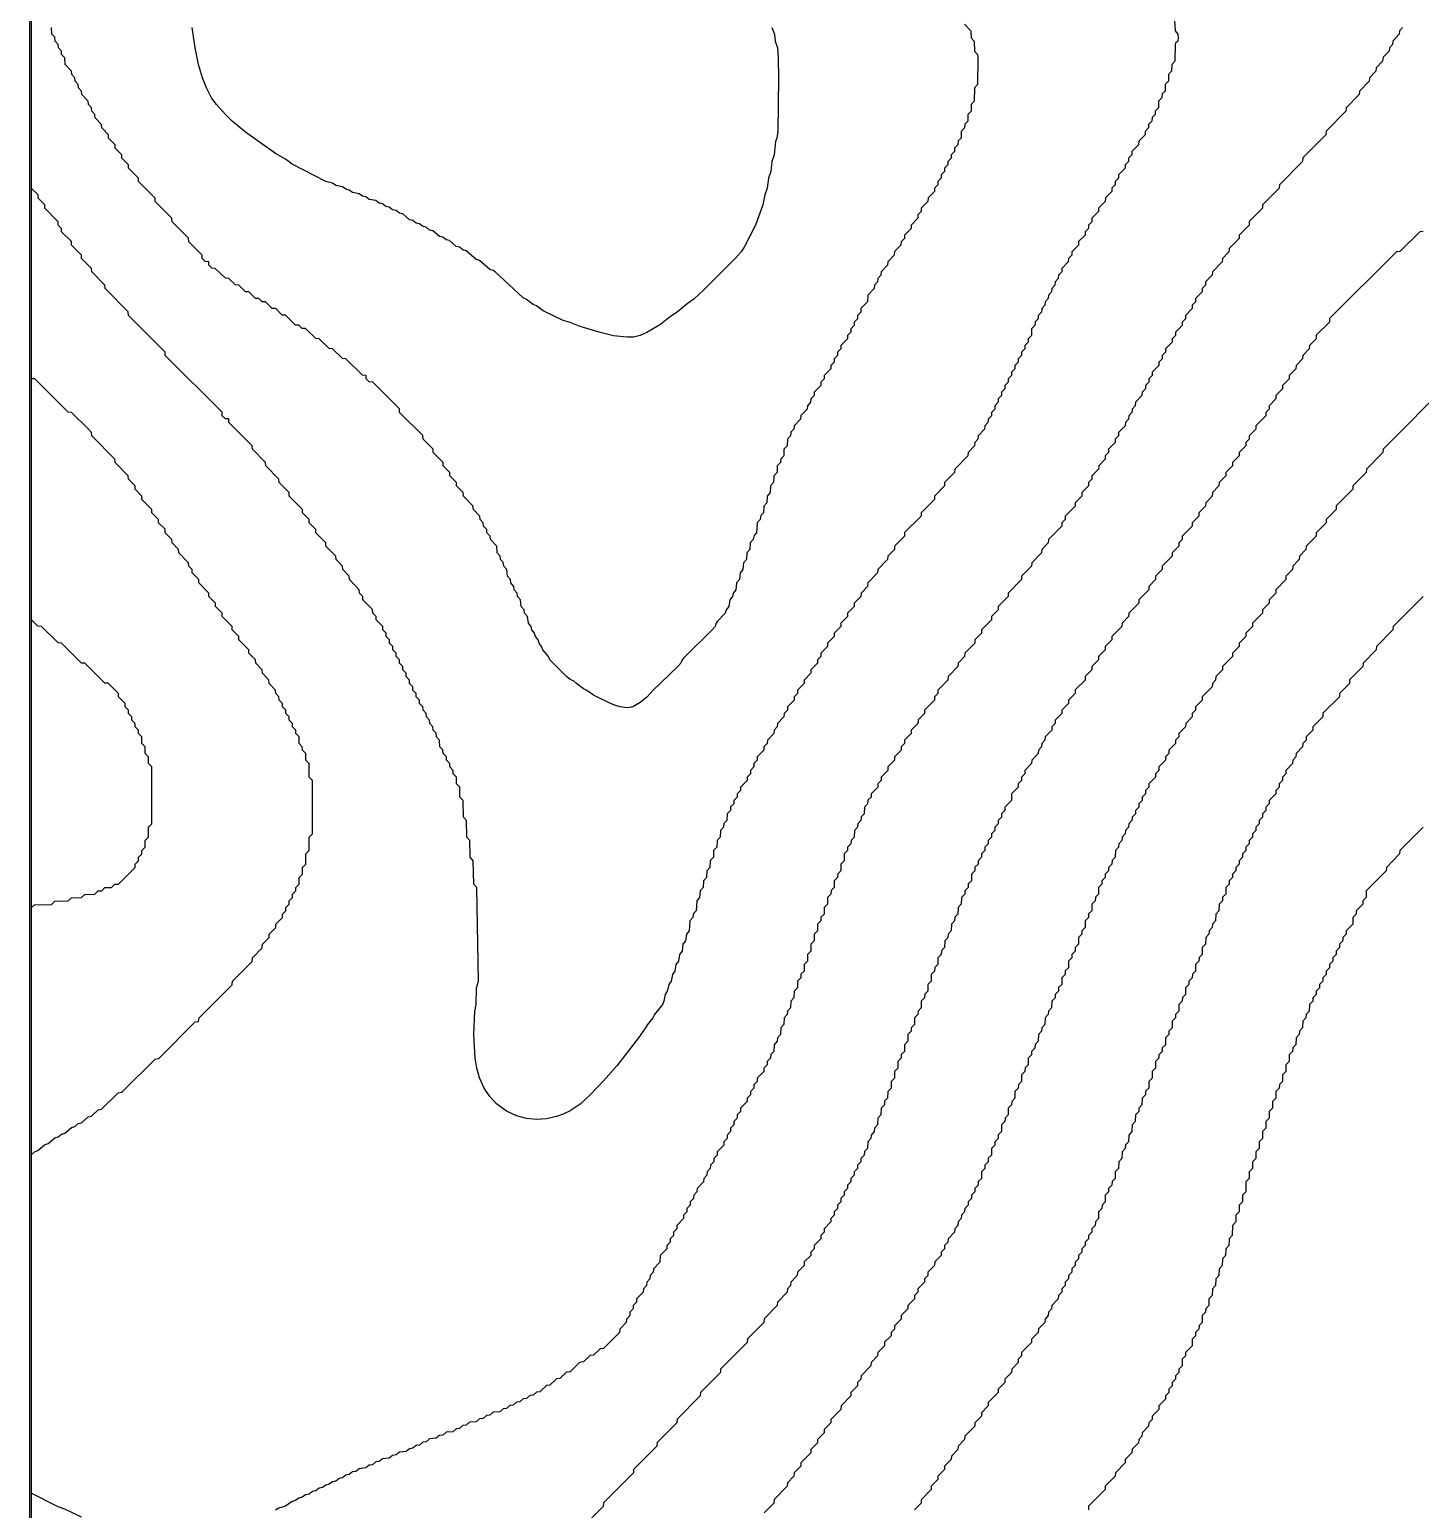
# Model space of a CAD drawing. Header units: millimetres. Extents: x 0 to 600000, y 0 to 540000.
# Drawn here: x 0 to 103910, y 359148 to 469728 of the extents above; entities that cross this region are included whole.
import ezdxf

# ---------------------------------------------------------------- set-up
doc = ezdxf.new("R2010")
doc.units = ezdxf.units.MM
for name, color, linetype in [('CONTOUR_44', 5, 'Continuous'), ('CONTOUR_45', 5, 'Continuous'), ('CONTOUR_46', 150, 'Continuous'), ('CONTOUR_47', 150, 'Continuous'), ('CONTOUR_48', 130, 'Continuous'), ('CONTOUR_49', 90, 'Continuous'), ('CONTOUR_50', 90, 'Continuous'), ('CONTOUR_51', 3, 'Continuous'), ('MODEL_BOUNDARY', 7, 'Continuous')]:
    doc.layers.add(name, color=color, linetype=linetype)

msp = doc.modelspace()

# ---------------------------------------------------------------- linework, layer by layer
at = {"layer": 'CONTOUR_44'}
msp.add_polyline3d([(125, 123, 44000), (599875, 124, 44000), (599876, 539875, 44000), (125, 539876, 44000), (125, 123, 44000)], close=True, dxfattribs=at)
msp.add_polyline3d([(55458, 469875, 44000), (55651, 469375, 44000), (55715, 468875, 44000), (55887, 468375, 44000), (55938, 467625, 44000), (55956, 466125, 44000), (55912, 462125, 44000), (55823, 461625, 44000), (55719, 461375, 44000), (55633, 460375, 44000), (55462, 459875, 44000), (55378, 459125, 44000), (55203, 458625, 44000), (55108, 457875, 44000), (54932, 457375, 44000), (54769, 456625, 44000), (54233, 455125, 44000), (53375, 453480, 44000), (53153, 453125, 44000), (52719, 452625, 44000), (50375, 450271, 44000), (49625, 449589, 44000), (49125, 449244, 44000), (48375, 448617, 44000), (47875, 448283, 44000), (47125, 447699, 44000), (46125, 447084, 44000), (45625, 446862, 44000), (45125, 446748, 44000), (44625, 446747, 44000), (43625, 446845, 44000), (43625, 446845, 44000), (42625, 447084, 44000), (41125, 447535, 44000), (40375, 447851, 44000), (39875, 448001, 44000), (38375, 448724, 44000), (37875, 449075, 44000), (37625, 449192, 44000), (37125, 449561, 44000), (36875, 449680, 44000), (34772, 451625, 44000), (34625, 451734, 44000), (34375, 451813, 44000), (33625, 452473, 44000), (33375, 452543, 44000), (32625, 453208, 44000), (32375, 453264, 44000), (32125, 453465, 44000), (31875, 453526, 44000), (31375, 453956, 44000), (31125, 454009, 44000), (30875, 454211, 44000), (30625, 454270, 44000), (30125, 454702, 44000), (29875, 454752, 44000), (29625, 454956, 44000), (29375, 455007, 44000), (29125, 455208, 44000), (28875, 455261, 44000), (28625, 455462, 44000), (28375, 455522, 44000), (27875, 455953, 44000), (27625, 456004, 44000), (27375, 456207, 44000), (27125, 456259, 44000), (26875, 456459, 44000), (26625, 456512, 44000), (26375, 456710, 44000), (26125, 456762, 44000), (25875, 456955, 44000), (25375, 457041, 44000), (25125, 457224, 44000), (24875, 457282, 44000), (24625, 457467, 44000), (24125, 457564, 44000), (23875, 457737, 44000), (23625, 457804, 44000), (23375, 457979, 44000), (22875, 458086, 44000), (22625, 458244, 44000), (22125, 458372, 44000), (19625, 459675, 44000), (19125, 460056, 44000), (18375, 460460, 44000), (16125, 462062, 44000), (15139, 462875, 44000), (14631, 463375, 44000), (13959, 464125, 44000), (13625, 464587, 44000), (13209, 465375, 44000), (12926, 466125, 44000), (12615, 467125, 44000), (12360, 468375, 44000), (12144, 469875, 44000)], dxfattribs=at)
at = {"layer": 'CONTOUR_45'}
msp.add_polyline3d([(125, 123, 45000), (599875, 124, 45000), (599876, 539875, 45000), (125, 539876, 45000), (125, 123, 45000)], close=True, dxfattribs=at)
msp.add_polyline3d([(69848, 470125, 45000), (70319, 469625, 45000), (70348, 469125, 45000), (70573, 468875, 45000), (70600, 468125, 45000), (70822, 467875, 45000), (70837, 467625, 45000), (70827, 465625, 45000), (70603, 465375, 45000), (70581, 464375, 45000), (70353, 464125, 45000), (70336, 463625, 45000), (70105, 463375, 45000), (70087, 462875, 45000), (69875, 462663, 45000), (69843, 462375, 45000), (69607, 462125, 45000), (69591, 461625, 45000), (69375, 461409, 45000), (69344, 461125, 45000), (69107, 460875, 45000), (69096, 460625, 45000), (68858, 460375, 45000), (68847, 460125, 45000), (68608, 459875, 45000), (68598, 459625, 45000), (68359, 459375, 45000), (68349, 459125, 45000), (68109, 458875, 45000), (68099, 458625, 45000), (67859, 458375, 45000), (67850, 458125, 45000), (67609, 457875, 45000), (67598, 457625, 45000), (67125, 457145, 45000), (67101, 456875, 45000), (66612, 456375, 45000), (66604, 456125, 45000), (66361, 455875, 45000), (66352, 455625, 45000), (65863, 455125, 45000), (65854, 454875, 45000), (65364, 454375, 45000), (65356, 454125, 45000), (65113, 453875, 45000), (65104, 453625, 45000), (64625, 453141, 45000), (64606, 452875, 45000), (64114, 452375, 45000), (64107, 452125, 45000), (63615, 451625, 45000), (63609, 451375, 45000), (63365, 451125, 45000), (63358, 450875, 45000), (63114, 450625, 45000), (63107, 450375, 45000), (62616, 449875, 45000), (62605, 449375, 45000), (62115, 448875, 45000), (62108, 448625, 45000), (61865, 448375, 45000), (61858, 448125, 45000), (61614, 447875, 45000), (61608, 447625, 45000), (61364, 447375, 45000), (61357, 447125, 45000), (61113, 446875, 45000), (61106, 446625, 45000), (60615, 446125, 45000), (60608, 445875, 45000), (60364, 445625, 45000), (60357, 445375, 45000), (60113, 445125, 45000), (60106, 444875, 45000), (59863, 444625, 45000), (59854, 444375, 45000), (59364, 443875, 45000), (59356, 443625, 45000), (59113, 443375, 45000), (59104, 443125, 45000), (58613, 442625, 45000), (58606, 442375, 45000), (58362, 442125, 45000), (58354, 441875, 45000), (58111, 441625, 45000), (58102, 441375, 45000), (57625, 440893, 45000), (57603, 440625, 45000), (57113, 440125, 45000), (57104, 439875, 45000), (56875, 439646, 45000), (56854, 439375, 45000), (56612, 439125, 45000), (56599, 438625, 45000), (56361, 438375, 45000), (56346, 437875, 45000), (56125, 437654, 45000), (56098, 437375, 45000), (55859, 437125, 45000), (55843, 436625, 45000), (55607, 436375, 45000), (55590, 435875, 45000), (55356, 435625, 45000), (55336, 435125, 45000), (55104, 434875, 45000), (55082, 434375, 45000), (54851, 434125, 45000), (54827, 433625, 45000), (54625, 433423, 45000), (54581, 433125, 45000), (54350, 432875, 45000), (54314, 432125, 45000), (54125, 431936, 45000), (54069, 431625, 45000), (53843, 431375, 45000), (53810, 430875, 45000), (53589, 430625, 45000), (53552, 430125, 45000), (53334, 429875, 45000), (53293, 429375, 45000), (53079, 429125, 45000), (53032, 428625, 45000), (52822, 428375, 45000), (52765, 427875, 45000), (52559, 427625, 45000), (52518, 427375, 45000), (52311, 427125, 45000), (52236, 426625, 45000), (52036, 426375, 45000), (51972, 426125, 45000), (51375, 425489, 45000), (51287, 425375, 45000), (51217, 425125, 45000), (50986, 424875, 45000), (48875, 422771, 45000), (48753, 422625, 45000), (48651, 422375, 45000), (48419, 422125, 45000), (46582, 420375, 45000), (46125, 419847, 45000), (45625, 419443, 45000), (45125, 419158, 45000), (44875, 419075, 45000), (44625, 419044, 45000), (44125, 419112, 45000), (44125, 419112, 45000), (43625, 419272, 45000), (42625, 419748, 45000), (42125, 420001, 45000), (41625, 420340, 45000), (41375, 420462, 45000), (40872, 420875, 45000), (40625, 421055, 45000), (40375, 421175, 45000), (40125, 421386, 45000), (38878, 422625, 45000), (38766, 422875, 45000), (38345, 423375, 45000), (38251, 423625, 45000), (38060, 423875, 45000), (37984, 424125, 45000), (37790, 424375, 45000), (37724, 424625, 45000), (37527, 424875, 45000), (37467, 425125, 45000), (37273, 425375, 45000), (37193, 425875, 45000), (36987, 426125, 45000), (36944, 426375, 45000), (36738, 426625, 45000), (36677, 427125, 45000), (36461, 427375, 45000), (36428, 427625, 45000), (36208, 427875, 45000), (36175, 428125, 45000), (35954, 428375, 45000), (35923, 428625, 45000), (35703, 428875, 45000), (35661, 429375, 45000), (35435, 429625, 45000), (35375, 429933, 45000), (35183, 430125, 45000), (35160, 430375, 45000), (34932, 430625, 45000), (34901, 431125, 45000), (34424, 431625, 45000), (34404, 431875, 45000), (34169, 432125, 45000), (34151, 432375, 45000), (33915, 432625, 45000), (33899, 432875, 45000), (33661, 433125, 45000), (33646, 433375, 45000), (33160, 433875, 45000), (33125, 434152, 45000), (32410, 434875, 45000), (32395, 435125, 45000), (31907, 435625, 45000), (31893, 435875, 45000), (31404, 436375, 45000), (31392, 436625, 45000), (30902, 437125, 45000), (30890, 437375, 45000), (30151, 438125, 45000), (30139, 438375, 45000), (29399, 439125, 45000), (29375, 439392, 45000), (27647, 441125, 45000), (27625, 441390, 45000), (25640, 443375, 45000), (25375, 443398, 45000), (25148, 443625, 45000), (25136, 443875, 45000), (24875, 443894, 45000), (23625, 445135, 45000), (23375, 445143, 45000), (22639, 445875, 45000), (22375, 445893, 45000), (21639, 446625, 45000), (21375, 446643, 45000), (20625, 447385, 45000), (20375, 447391, 45000), (20125, 447636, 45000), (19875, 447644, 45000), (19125, 448385, 45000), (18875, 448392, 45000), (18389, 448875, 45000), (18125, 448892, 45000), (17625, 449385, 45000), (17375, 449391, 45000), (17125, 449636, 45000), (16875, 449644, 45000), (16375, 450136, 45000), (16125, 450143, 45000), (15625, 450636, 45000), (15375, 450644, 45000), (14875, 451136, 45000), (14625, 451145, 45000), (13875, 451888, 45000), (13625, 451900, 45000), (13400, 452125, 45000), (13387, 452375, 45000), (13125, 452399, 45000), (12899, 452625, 45000), (12887, 452875, 45000), (11892, 453875, 45000), (11875, 454137, 45000), (10641, 455375, 45000), (10625, 455636, 45000), (9390, 456875, 45000), (9375, 457136, 45000), (8141, 458375, 45000), (8134, 458625, 45000), (7391, 459375, 45000), (7384, 459625, 45000), (6890, 460125, 45000), (6884, 460375, 45000), (6390, 460875, 45000), (6384, 461125, 45000), (5890, 461625, 45000), (5884, 461875, 45000), (5391, 462375, 45000), (5375, 462638, 45000), (4892, 463125, 45000), (4885, 463375, 45000), (4641, 463625, 45000), (4635, 463875, 45000), (4390, 464125, 45000), (4384, 464375, 45000), (3893, 464875, 45000), (3886, 465125, 45000), (3642, 465375, 45000), (3636, 465625, 45000), (3393, 465875, 45000), (3386, 466125, 45000), (3143, 466375, 45000), (3136, 466625, 45000), (2649, 467125, 45000), (2636, 467625, 45000), (2395, 467875, 45000), (2388, 468125, 45000), (2147, 468375, 45000), (2139, 468625, 45000), (1899, 468875, 45000), (1875, 469153, 45000), (1653, 469375, 45000), (1640, 469875, 45000)], dxfattribs=at)
at = {"layer": 'CONTOUR_46'}
msp.add_polyline3d([(85550, 470375, 46000), (85588, 469625, 46000), (85791, 469375, 46000), (85808, 469125, 46000), (85794, 468875, 46000), (85625, 468706, 46000), (85592, 468625, 46000), (85566, 467375, 46000), (85346, 467125, 46000), (85325, 466625, 46000), (85100, 466375, 46000), (85080, 465875, 46000), (84852, 465625, 46000), (84831, 465125, 46000), (84625, 464919, 46000), (84588, 464625, 46000), (84355, 464375, 46000), (84336, 463875, 46000), (84103, 463625, 46000), (84090, 463375, 46000), (83875, 463160, 46000), (83841, 462875, 46000), (83605, 462625, 46000), (83592, 462375, 46000), (83355, 462125, 46000), (83341, 461875, 46000), (82875, 461401, 46000), (82846, 461125, 46000), (82360, 460625, 46000), (82350, 460375, 46000), (82109, 460125, 46000), (82100, 459875, 46000), (81859, 459625, 46000), (81848, 459375, 46000), (81361, 458875, 46000), (81352, 458625, 46000), (81111, 458375, 46000), (81102, 458125, 46000), (80860, 457875, 46000), (80850, 457625, 46000), (80375, 457144, 46000), (80352, 456875, 46000), (79862, 456375, 46000), (79853, 456125, 46000), (79363, 455625, 46000), (79356, 455375, 46000), (79113, 455125, 46000), (79105, 454875, 46000), (78862, 454625, 46000), (78853, 454375, 46000), (78375, 453892, 46000), (78355, 453625, 46000), (77864, 453125, 46000), (77857, 452875, 46000), (77613, 452625, 46000), (77605, 452375, 46000), (77114, 451875, 46000), (77108, 451625, 46000), (76864, 451375, 46000), (76857, 451125, 46000), (76614, 450875, 46000), (76607, 450625, 46000), (76364, 450375, 46000), (76357, 450125, 46000), (76114, 449875, 46000), (76107, 449625, 46000), (75864, 449375, 46000), (75857, 449125, 46000), (75614, 448875, 46000), (75607, 448625, 46000), (75364, 448375, 46000), (75357, 448125, 46000), (75125, 447893, 46000), (75107, 447625, 46000), (74865, 447375, 46000), (74854, 446875, 46000), (74613, 446625, 46000), (74605, 446375, 46000), (74363, 446125, 46000), (74355, 445875, 46000), (74113, 445625, 46000), (74105, 445375, 46000), (73863, 445125, 46000), (73855, 444875, 46000), (73613, 444625, 46000), (73605, 444375, 46000), (73363, 444125, 46000), (73355, 443875, 46000), (73113, 443625, 46000), (73105, 443375, 46000), (72863, 443125, 46000), (72855, 442875, 46000), (72613, 442625, 46000), (72605, 442375, 46000), (72362, 442125, 46000), (72355, 441875, 46000), (72112, 441625, 46000), (72104, 441375, 46000), (71862, 441125, 46000), (71854, 440875, 46000), (71612, 440625, 46000), (71603, 440375, 46000), (71361, 440125, 46000), (71352, 439875, 46000), (70862, 439375, 46000), (70854, 439125, 46000), (70611, 438875, 46000), (70602, 438625, 46000), (70112, 438125, 46000), (70102, 437875, 46000), (69125, 436891, 46000), (69104, 436625, 46000), (68363, 435875, 46000), (68354, 435625, 46000), (67613, 434875, 46000), (67605, 434625, 46000), (66614, 433625, 46000), (66606, 433375, 46000), (65375, 432138, 46000), (65357, 431875, 46000), (64625, 431138, 46000), (64608, 430875, 46000), (64115, 430375, 46000), (64108, 430125, 46000), (63375, 429388, 46000), (63359, 429125, 46000), (62616, 428375, 46000), (62610, 428125, 46000), (62116, 427625, 46000), (62110, 427375, 46000), (61616, 426875, 46000), (61610, 426625, 46000), (61116, 426125, 46000), (61110, 425875, 46000), (60617, 425375, 46000), (60611, 425125, 46000), (60117, 424625, 46000), (60111, 424375, 46000), (59617, 423875, 46000), (59611, 423625, 46000), (59117, 423125, 46000), (59112, 422875, 46000), (58867, 422625, 46000), (58861, 422375, 46000), (58375, 421886, 46000), (58361, 421625, 46000), (57867, 421125, 46000), (57861, 420875, 46000), (57367, 420375, 46000), (57362, 420125, 46000), (57116, 419875, 46000), (57111, 419625, 46000), (56617, 419125, 46000), (56612, 418875, 46000), (56366, 418625, 46000), (56360, 418375, 46000), (55867, 417875, 46000), (55861, 417625, 46000), (55616, 417375, 46000), (55609, 417125, 46000), (55125, 416637, 46000), (55110, 416375, 46000), (54865, 416125, 46000), (54859, 415875, 46000), (54366, 415375, 46000), (54360, 415125, 46000), (54115, 414875, 46000), (54109, 414625, 46000), (53865, 414375, 46000), (53858, 414125, 46000), (53614, 413875, 46000), (53606, 413625, 46000), (53114, 413125, 46000), (53107, 412875, 46000), (52863, 412625, 46000), (52856, 412375, 46000), (52613, 412125, 46000), (52605, 411875, 46000), (52375, 411645, 46000), (52354, 411375, 46000), (52113, 411125, 46000), (52099, 410625, 46000), (51875, 410401, 46000), (51850, 410125, 46000), (51610, 409875, 46000), (51595, 409375, 46000), (51358, 409125, 46000), (51341, 408625, 46000), (51106, 408375, 46000), (51086, 407875, 46000), (50853, 407625, 46000), (50831, 407125, 46000), (50600, 406875, 46000), (50575, 406375, 46000), (50347, 406125, 46000), (50319, 405625, 46000), (50094, 405375, 46000), (50062, 404875, 46000), (49841, 404625, 46000), (49792, 403875, 46000), (49625, 403708, 46000), (49577, 403625, 46000), (49549, 403375, 46000), (49332, 403125, 46000), (49271, 402375, 46000), (49068, 402125, 46000), (49009, 401625, 46000), (48810, 401375, 46000), (48743, 400875, 46000), (48551, 400625, 46000), (48473, 400125, 46000), (48289, 399875, 46000), (48200, 399375, 46000), (48026, 399125, 46000), (47921, 398625, 46000), (47759, 398375, 46000), (47720, 398125, 46000), (47635, 397875, 46000), (47489, 397625, 46000), (47391, 397125, 46000), (47284, 396875, 46000), (46685, 396125, 46000), (46558, 395875, 46000), (46164, 395375, 46000), (46026, 395125, 46000), (45482, 394375, 46000), (43875, 392282, 46000), (42875, 391167, 46000), (41875, 390133, 46000), (41125, 389438, 46000), (40375, 388923, 46000), (39875, 388680, 46000), (39375, 388501, 46000), (38625, 388339, 46000), (37875, 388288, 46000), (37125, 388356, 46000), (36375, 388557, 46000), (35625, 388905, 46000), (34875, 389454, 46000), (34375, 389997, 46000), (33965, 390625, 46000), (33625, 391405, 46000), (33419, 392125, 46000), (33290, 392875, 46000), (33202, 394625, 46000), (33276, 396375, 46000), (33366, 396875, 46000), (33394, 398125, 46000), (33526, 398625, 46000), (33410, 405625, 46000), (33197, 405875, 46000), (33151, 407625, 46000), (32927, 407875, 46000), (32896, 409125, 46000), (32667, 409375, 46000), (32642, 410625, 46000), (32409, 410875, 46000), (32388, 412125, 46000), (32151, 412375, 46000), (32137, 413125, 46000), (31897, 413375, 46000), (31886, 413875, 46000), (31644, 414125, 46000), (31637, 414375, 46000), (31395, 414625, 46000), (31387, 414875, 46000), (31145, 415125, 46000), (31137, 415375, 46000), (30895, 415625, 46000), (30875, 415896, 46000), (30646, 416125, 46000), (30635, 416625, 46000), (30392, 416875, 46000), (30375, 417142, 46000), (30142, 417375, 46000), (30136, 417625, 46000), (29892, 417875, 46000), (29886, 418125, 46000), (29642, 418375, 46000), (29636, 418625, 46000), (29392, 418875, 46000), (29385, 419125, 46000), (29142, 419375, 46000), (29135, 419625, 46000), (28892, 419875, 46000), (28885, 420125, 46000), (28642, 420375, 46000), (28635, 420625, 46000), (28391, 420875, 46000), (28385, 421125, 46000), (28141, 421375, 46000), (28135, 421625, 46000), (27891, 421875, 46000), (27885, 422125, 46000), (27641, 422375, 46000), (27635, 422625, 46000), (27391, 422875, 46000), (27385, 423125, 46000), (27141, 423375, 46000), (27135, 423625, 46000), (26891, 423875, 46000), (26885, 424125, 46000), (26640, 424375, 46000), (26634, 424625, 46000), (26390, 424875, 46000), (26384, 425125, 46000), (25892, 425625, 46000), (25885, 425875, 46000), (25640, 426125, 46000), (25625, 426387, 46000), (24893, 427125, 46000), (24885, 427375, 46000), (24640, 427625, 46000), (24634, 427875, 46000), (23892, 428625, 46000), (23885, 428875, 46000), (23392, 429375, 46000), (23385, 429625, 46000), (22892, 430125, 46000), (22885, 430375, 46000), (22142, 431125, 46000), (22125, 431388, 46000), (21393, 432125, 46000), (21385, 432375, 46000), (20892, 432875, 46000), (20885, 433125, 46000), (20391, 433625, 46000), (20384, 433875, 46000), (19392, 434875, 46000), (19385, 435125, 46000), (18641, 435875, 46000), (18625, 436137, 46000), (17641, 437125, 46000), (17625, 437387, 46000), (16641, 438375, 46000), (16625, 438636, 46000), (14890, 440375, 46000), (14875, 440634, 46000), (14625, 440643, 46000), (14393, 440875, 46000), (14375, 441136, 46000), (10138, 445375, 46000), (10125, 445634, 46000), (7388, 448375, 46000), (7375, 448634, 46000), (5638, 450375, 46000), (5632, 450625, 46000), (4638, 451625, 46000), (4632, 451875, 46000), (3887, 452625, 46000), (3882, 452875, 46000), (3137, 453625, 46000), (3125, 453884, 46000), (2388, 454625, 46000), (2382, 454875, 46000), (2136, 455125, 46000), (2131, 455375, 46000), (1137, 456375, 46000), (1132, 456625, 46000), (637, 457125, 46000), (632, 457375, 46000), (125, 457886, 46000), (125, 123, 46000)], dxfattribs=at)
at = {"layer": 'CONTOUR_47'}
for points in [[(102565, 469875, 47000), (102339, 469625, 47000), (102317, 469375, 47000), (101846, 468875, 47000), (101828, 468625, 47000), (101595, 468375, 47000), (101575, 468125, 47000), (101125, 467663, 47000), (101080, 467375, 47000), (100600, 466875, 47000), (100583, 466625, 47000), (100101, 466125, 47000), (100084, 465875, 47000), (99354, 465125, 47000), (99338, 464875, 47000), (98356, 463875, 47000), (98342, 463625, 47000), (96875, 462146, 47000), (96847, 461875, 47000), (95125, 460142, 47000), (95102, 459875, 47000), (93375, 458140, 47000), (93355, 457875, 47000), (92125, 456639, 47000), (92106, 456375, 47000), (91125, 455388, 47000), (91107, 455125, 47000), (90365, 454375, 47000), (90358, 454125, 47000), (89616, 453375, 47000), (89609, 453125, 47000), (89115, 452625, 47000), (89108, 452375, 47000), (88366, 451625, 47000), (88359, 451375, 47000), (87866, 450875, 47000), (87860, 450625, 47000), (87615, 450375, 47000), (87609, 450125, 47000), (87116, 449625, 47000), (87110, 449375, 47000), (86865, 449125, 47000), (86858, 448875, 47000), (86366, 448375, 47000), (86360, 448125, 47000), (86115, 447875, 47000), (86108, 447625, 47000), (85616, 447125, 47000), (85610, 446875, 47000), (85365, 446625, 47000), (85359, 446375, 47000), (84866, 445875, 47000), (84860, 445625, 47000), (84616, 445375, 47000), (84610, 445125, 47000), (84365, 444875, 47000), (84359, 444625, 47000), (83866, 444125, 47000), (83861, 443875, 47000), (83616, 443625, 47000), (83610, 443375, 47000), (83366, 443125, 47000), (83360, 442875, 47000), (83115, 442625, 47000), (83108, 442375, 47000), (82616, 441875, 47000), (82610, 441625, 47000), (82366, 441375, 47000), (82360, 441125, 47000), (82116, 440875, 47000), (82109, 440625, 47000), (81865, 440375, 47000), (81858, 440125, 47000), (81366, 439625, 47000), (81360, 439375, 47000), (81115, 439125, 47000), (81109, 438875, 47000), (80616, 438375, 47000), (80610, 438125, 47000), (80365, 437875, 47000), (80359, 437625, 47000), (79875, 437138, 47000), (79859, 436875, 47000), (79366, 436375, 47000), (79360, 436125, 47000), (79115, 435875, 47000), (79109, 435625, 47000), (78625, 435138, 47000), (78609, 434875, 47000), (78116, 434375, 47000), (78109, 434125, 47000), (77366, 433375, 47000), (77361, 433125, 47000), (77115, 432875, 47000), (77108, 432625, 47000), (76125, 431637, 47000), (76110, 431375, 47000), (75616, 430875, 47000), (75609, 430625, 47000), (74875, 429887, 47000), (74859, 429625, 47000), (74116, 428875, 47000), (74109, 428625, 47000), (73116, 427625, 47000), (73110, 427375, 47000), (72367, 426625, 47000), (72360, 426375, 47000), (71866, 425875, 47000), (71860, 425625, 47000), (71117, 424875, 47000), (71110, 424625, 47000), (70616, 424125, 47000), (70610, 423875, 47000), (69866, 423125, 47000), (69860, 422875, 47000), (69366, 422375, 47000), (69360, 422125, 47000), (68625, 421386, 47000), (68610, 421125, 47000), (67867, 420375, 47000), (67861, 420125, 47000), (67616, 419875, 47000), (67609, 419625, 47000), (66867, 418875, 47000), (66861, 418625, 47000), (66375, 418137, 47000), (66361, 417875, 47000), (65867, 417375, 47000), (65861, 417125, 47000), (65367, 416625, 47000), (65362, 416375, 47000), (65116, 416125, 47000), (65110, 415875, 47000), (64625, 415387, 47000), (64611, 415125, 47000), (64117, 414625, 47000), (64111, 414375, 47000), (63617, 413875, 47000), (63612, 413625, 47000), (63367, 413375, 47000), (63361, 413125, 47000), (62868, 412625, 47000), (62863, 412375, 47000), (62625, 412137, 47000), (62613, 411875, 47000), (62368, 411625, 47000), (62360, 411125, 47000), (62125, 410890, 47000), (62111, 410625, 47000), (61867, 410375, 47000), (61862, 410125, 47000), (61618, 409875, 47000), (61610, 409375, 47000), (61375, 409140, 47000), (61361, 408875, 47000), (61117, 408625, 47000), (61112, 408375, 47000), (60868, 408125, 47000), (60860, 407625, 47000), (60617, 407375, 47000), (60609, 406875, 47000), (60375, 406641, 47000), (60361, 406375, 47000), (60117, 406125, 47000), (60110, 405625, 47000), (59875, 405390, 47000), (59861, 405125, 47000), (59617, 404875, 47000), (59610, 404375, 47000), (59367, 404125, 47000), (59359, 403625, 47000), (59125, 403391, 47000), (59111, 403125, 47000), (58867, 402875, 47000), (58860, 402375, 47000), (58617, 402125, 47000), (58610, 401625, 47000), (58367, 401375, 47000), (58360, 400875, 47000), (58117, 400625, 47000), (58109, 400125, 47000), (57867, 399875, 47000), (57859, 399375, 47000), (57625, 399141, 47000), (57611, 398875, 47000), (57367, 398625, 47000), (57360, 398125, 47000), (57117, 397875, 47000), (57109, 397375, 47000), (56867, 397125, 47000), (56859, 396625, 47000), (56625, 396391, 47000), (56610, 396125, 47000), (56367, 395875, 47000), (56359, 395375, 47000), (56116, 395125, 47000), (56108, 394625, 47000), (55875, 394392, 47000), (55860, 394125, 47000), (55616, 393875, 47000), (55608, 393375, 47000), (55375, 393142, 47000), (55359, 392875, 47000), (55115, 392625, 47000), (55109, 392375, 47000), (54865, 392125, 47000), (54858, 391875, 47000), (54366, 391375, 47000), (54360, 391125, 47000), (54116, 390875, 47000), (54110, 390625, 47000), (53865, 390375, 47000), (53859, 390125, 47000), (53615, 389875, 47000), (53608, 389625, 47000), (53116, 389125, 47000), (53110, 388875, 47000), (52866, 388625, 47000), (52860, 388375, 47000), (52616, 388125, 47000), (52610, 387875, 47000), (52365, 387625, 47000), (52359, 387375, 47000), (52115, 387125, 47000), (52109, 386875, 47000), (51865, 386625, 47000), (51857, 386375, 47000), (51366, 385875, 47000), (51359, 385625, 47000), (51115, 385375, 47000), (51109, 385125, 47000), (50865, 384875, 47000), (50858, 384625, 47000), (50614, 384375, 47000), (50607, 384125, 47000), (50364, 383875, 47000), (50356, 383625, 47000), (49865, 383125, 47000), (49858, 382875, 47000), (49614, 382625, 47000), (49607, 382375, 47000), (49363, 382125, 47000), (49356, 381875, 47000), (49113, 381625, 47000), (49105, 381375, 47000), (48862, 381125, 47000), (48853, 380875, 47000), (48363, 380375, 47000), (48355, 380125, 47000), (48112, 379875, 47000), (48103, 379625, 47000), (47861, 379375, 47000), (47852, 379125, 47000), (47610, 378875, 47000), (47599, 378625, 47000), (47112, 378125, 47000), (47094, 377625, 47000), (46609, 377125, 47000), (46598, 376875, 47000), (46357, 376625, 47000), (46346, 376375, 47000), (46106, 376125, 47000), (46093, 375875, 47000), (45854, 375625, 47000), (45839, 375375, 47000), (45355, 374875, 47000), (45341, 374625, 47000), (45102, 374375, 47000), (45087, 374125, 47000), (44850, 373875, 47000), (44833, 373625, 47000), (44597, 373375, 47000), (44576, 373125, 47000), (44094, 372625, 47000), (44070, 372375, 47000), (42875, 371182, 47000), (42625, 371157, 47000), (42125, 370677, 47000), (41875, 370655, 47000), (41375, 370176, 47000), (41085, 370125, 47000), (40375, 369430, 47000), (40125, 369407, 47000), (39625, 368931, 47000), (39375, 368908, 47000), (38875, 368434, 47000), (38625, 368409, 47000), (38125, 367939, 47000), (37875, 367913, 47000), (37625, 367685, 47000), (37375, 367662, 47000), (37125, 367435, 47000), (36875, 367412, 47000), (36625, 367185, 47000), (36375, 367163, 47000), (36125, 366937, 47000), (35875, 366914, 47000), (35625, 366689, 47000), (35375, 366665, 47000), (35125, 366445, 47000), (34625, 366410, 47000), (34375, 366187, 47000), (34125, 366164, 47000), (33875, 365942, 47000), (33625, 365917, 47000), (33375, 365699, 47000), (32875, 365662, 47000), (32625, 365442, 47000), (32375, 365418, 47000), (32125, 365198, 47000), (31875, 365171, 47000), (31625, 364956, 47000), (31125, 364916, 47000), (30875, 364700, 47000), (30625, 364673, 47000), (30540, 364625, 47000), (30375, 364460, 47000), (29875, 364419, 47000), (29625, 364203, 47000), (29375, 364175, 47000), (29125, 363960, 47000), (28875, 363929, 47000), (28625, 363716, 47000), (28375, 363683, 47000), (28125, 363477, 47000), (27625, 363427, 47000), (27375, 363220, 47000), (27125, 363186, 47000), (26875, 362984, 47000), (26375, 362931, 47000), (26125, 362726, 47000), (25875, 362690, 47000), (25625, 362486, 47000), (25375, 362446, 47000), (25125, 362250, 47000), (24625, 362189, 47000), (24375, 361990, 47000), (24125, 361948, 47000), (23875, 361749, 47000), (23625, 361704, 47000), (23375, 361507, 47000), (23125, 361458, 47000), (22875, 361265, 47000), (22625, 361213, 47000), (22375, 361022, 47000), (22125, 360968, 47000), (21875, 360780, 47000), (21625, 360723, 47000), (21375, 360539, 47000), (21125, 360478, 47000), (20875, 360297, 47000), (20625, 360234, 47000), (20375, 360056, 47000), (20125, 359989, 47000), (19875, 359814, 47000), (19625, 359743, 47000), (19125, 359381, 47000), (18625, 359250, 47000), (18375, 359095, 47000)], [(3875, 358567, 47000), (2625, 359156, 47000), (2125, 359344, 47000), (125, 360358, 47000), (125, 123, 47000)]]:
    msp.add_polyline3d(points, dxfattribs=at)
msp.add_polyline3d([(125, 385651, 47000), (375, 385861, 47000), (625, 385973, 47000), (1125, 386385, 47000), (1375, 386488, 47000), (1875, 386903, 47000), (2125, 386997, 47000), (2375, 387189, 47000), (2625, 387266, 47000), (3125, 387694, 47000), (3375, 387771, 47000), (3625, 387974, 47000), (3875, 388037, 47000), (4375, 388483, 47000), (4625, 388544, 47000), (4731, 388625, 47000), (5125, 389000, 47000), (5375, 389055, 47000), (6625, 390266, 47000), (6875, 390315, 47000), (6949, 390375, 47000), (9375, 392795, 47000), (9625, 392831, 47000), (9679, 392875, 47000), (12375, 395574, 47000), (12625, 395598, 47000), (12672, 395875, 47000), (15125, 398347, 47000), (15162, 398625, 47000), (16625, 400102, 47000), (16655, 400375, 47000), (17375, 401104, 47000), (17402, 401375, 47000), (17890, 401875, 47000), (17901, 402125, 47000), (18389, 402625, 47000), (18399, 402875, 47000), (18887, 403375, 47000), (18895, 403625, 47000), (19138, 403875, 47000), (19145, 404125, 47000), (19387, 404375, 47000), (19395, 404625, 47000), (19637, 404875, 47000), (19644, 405125, 47000), (19886, 405375, 47000), (19892, 405625, 47000), (20135, 405875, 47000), (20143, 406375, 47000), (20384, 406625, 47000), (20392, 407125, 47000), (20634, 407375, 47000), (20642, 408125, 47000), (20883, 408375, 47000), (20891, 409375, 47000), (21133, 409625, 47000), (21134, 411125, 47000), (21132, 413625, 47000), (20889, 413875, 47000), (20882, 414875, 47000), (20638, 415125, 47000), (20632, 415625, 47000), (20388, 415875, 47000), (20375, 416139, 47000), (20139, 416375, 47000), (20132, 416875, 47000), (19888, 417125, 47000), (19883, 417375, 47000), (19638, 417625, 47000), (19633, 417875, 47000), (19388, 418125, 47000), (19383, 418375, 47000), (19138, 418625, 47000), (19133, 418875, 47000), (18888, 419125, 47000), (18883, 419375, 47000), (18638, 419625, 47000), (18633, 419875, 47000), (18388, 420125, 47000), (18383, 420375, 47000), (17889, 420875, 47000), (17883, 421125, 47000), (17390, 421625, 47000), (17384, 421875, 47000), (16890, 422375, 47000), (16875, 422637, 47000), (16390, 423125, 47000), (16384, 423375, 47000), (15641, 424125, 47000), (15634, 424375, 47000), (15140, 424875, 47000), (15134, 425125, 47000), (14391, 425875, 47000), (14384, 426125, 47000), (13891, 426625, 47000), (13884, 426875, 47000), (13390, 427375, 47000), (13384, 427625, 47000), (12641, 428375, 47000), (12634, 428625, 47000), (12141, 429125, 47000), (12134, 429375, 47000), (11889, 429625, 47000), (11883, 429875, 47000), (11141, 430625, 47000), (11134, 430875, 47000), (10640, 431375, 47000), (10634, 431625, 47000), (10140, 432125, 47000), (10125, 432387, 47000), (9640, 432875, 47000), (9633, 433125, 47000), (9139, 433625, 47000), (9133, 433875, 47000), (8390, 434625, 47000), (8383, 434875, 47000), (7889, 435375, 47000), (7883, 435625, 47000), (7388, 436125, 47000), (7375, 436385, 47000), (6389, 437375, 47000), (6375, 437635, 47000), (4639, 439375, 47000), (4633, 439625, 47000), (4375, 439885, 47000), (3135, 441125, 47000), (2875, 441139, 47000), (386, 443625, 47000), (125, 443640, 47000), (125, 385651, 47000)], close=True, dxfattribs=at)
at = {"layer": 'CONTOUR_48'}
msp.add_polyline3d([(104125, 454642, 48000), (103863, 454625, 48000), (102375, 453142, 48000), (102113, 453125, 48000), (97125, 448136, 48000), (97110, 447875, 48000), (96125, 446886, 48000), (96111, 446625, 48000), (95617, 446125, 48000), (95611, 445875, 48000), (95117, 445375, 48000), (95110, 445125, 48000), (94616, 444625, 48000), (94610, 444375, 48000), (94116, 443875, 48000), (94110, 443625, 48000), (93616, 443125, 48000), (93610, 442875, 48000), (93116, 442375, 48000), (93110, 442125, 48000), (92617, 441625, 48000), (92611, 441375, 48000), (92366, 441125, 48000), (92359, 440875, 48000), (91617, 440125, 48000), (91611, 439875, 48000), (91117, 439375, 48000), (91112, 439125, 48000), (90866, 438875, 48000), (90860, 438625, 48000), (90375, 438137, 48000), (90360, 437875, 48000), (89867, 437375, 48000), (89860, 437125, 48000), (89367, 436625, 48000), (89361, 436375, 48000), (88867, 435875, 48000), (88861, 435625, 48000), (88367, 435125, 48000), (88361, 434875, 48000), (87867, 434375, 48000), (87861, 434125, 48000), (87367, 433625, 48000), (87361, 433375, 48000), (86867, 432875, 48000), (86861, 432625, 48000), (86117, 431875, 48000), (86112, 431625, 48000), (85866, 431375, 48000), (85860, 431125, 48000), (85367, 430625, 48000), (85360, 430375, 48000), (84617, 429625, 48000), (84611, 429375, 48000), (84117, 428875, 48000), (84111, 428625, 48000), (83617, 428125, 48000), (83611, 427875, 48000), (82867, 427125, 48000), (82861, 426875, 48000), (82117, 426125, 48000), (82111, 425875, 48000), (81617, 425375, 48000), (81611, 425125, 48000), (80867, 424375, 48000), (80862, 424125, 48000), (80367, 423625, 48000), (80361, 423375, 48000), (79867, 422875, 48000), (79861, 422625, 48000), (79367, 422125, 48000), (79361, 421875, 48000), (78867, 421375, 48000), (78861, 421125, 48000), (78125, 420386, 48000), (78111, 420125, 48000), (77617, 419625, 48000), (77611, 419375, 48000), (77117, 418875, 48000), (77111, 418625, 48000), (76617, 418125, 48000), (76612, 417875, 48000), (76367, 417625, 48000), (76361, 417375, 48000), (75867, 416875, 48000), (75862, 416625, 48000), (75617, 416375, 48000), (75611, 416125, 48000), (75366, 415875, 48000), (75360, 415625, 48000), (74875, 415137, 48000), (74861, 414875, 48000), (74367, 414375, 48000), (74362, 414125, 48000), (74117, 413875, 48000), (74111, 413625, 48000), (73866, 413375, 48000), (73860, 413125, 48000), (73368, 412625, 48000), (73359, 412125, 48000), (72867, 411625, 48000), (72862, 411375, 48000), (72617, 411125, 48000), (72611, 410875, 48000), (72366, 410625, 48000), (72361, 410375, 48000), (72116, 410125, 48000), (72111, 409875, 48000), (71866, 409625, 48000), (71861, 409375, 48000), (71616, 409125, 48000), (71611, 408875, 48000), (71366, 408625, 48000), (71361, 408375, 48000), (71116, 408125, 48000), (71111, 407875, 48000), (70866, 407625, 48000), (70861, 407375, 48000), (70625, 407139, 48000), (70612, 406875, 48000), (70367, 406625, 48000), (70360, 406125, 48000), (70125, 405890, 48000), (70111, 405625, 48000), (69866, 405375, 48000), (69861, 405125, 48000), (69617, 404875, 48000), (69610, 404375, 48000), (69367, 404125, 48000), (69359, 403625, 48000), (69125, 403391, 48000), (69111, 403125, 48000), (68867, 402875, 48000), (68859, 402375, 48000), (68625, 402141, 48000), (68611, 401875, 48000), (68367, 401625, 48000), (68359, 401125, 48000), (68125, 400891, 48000), (68111, 400625, 48000), (67867, 400375, 48000), (67859, 399875, 48000), (67625, 399641, 48000), (67611, 399375, 48000), (67367, 399125, 48000), (67360, 398625, 48000), (67117, 398375, 48000), (67109, 397875, 48000), (66875, 397641, 48000), (66861, 397375, 48000), (66617, 397125, 48000), (66609, 396625, 48000), (66375, 396391, 48000), (66361, 396125, 48000), (66117, 395875, 48000), (66109, 395375, 48000), (65875, 395141, 48000), (65861, 394875, 48000), (65617, 394625, 48000), (65610, 394125, 48000), (65367, 393875, 48000), (65359, 393375, 48000), (65125, 393141, 48000), (65111, 392875, 48000), (64867, 392625, 48000), (64860, 392125, 48000), (64617, 391875, 48000), (64609, 391375, 48000), (64367, 391125, 48000), (64359, 390625, 48000), (64116, 390375, 48000), (64108, 389875, 48000), (63875, 389642, 48000), (63860, 389375, 48000), (63617, 389125, 48000), (63609, 388625, 48000), (63366, 388375, 48000), (63357, 387875, 48000), (63125, 387643, 48000), (63109, 387375, 48000), (62865, 387125, 48000), (62860, 386875, 48000), (62616, 386625, 48000), (62607, 386125, 48000), (62375, 385893, 48000), (62358, 385625, 48000), (62115, 385375, 48000), (62109, 385125, 48000), (61865, 384875, 48000), (61859, 384625, 48000), (61615, 384375, 48000), (61609, 384125, 48000), (61365, 383875, 48000), (61359, 383625, 48000), (61115, 383375, 48000), (61109, 383125, 48000), (60865, 382875, 48000), (60859, 382625, 48000), (60615, 382375, 48000), (60609, 382125, 48000), (60365, 381875, 48000), (60358, 381625, 48000), (60115, 381375, 48000), (60108, 381125, 48000), (59864, 380875, 48000), (59857, 380625, 48000), (59365, 380125, 48000), (59359, 379875, 48000), (59115, 379625, 48000), (59107, 379375, 48000), (58615, 378875, 48000), (58609, 378625, 48000), (58365, 378375, 48000), (58357, 378125, 48000), (57875, 377639, 48000), (57858, 377375, 48000), (57365, 376875, 48000), (57358, 376625, 48000), (56866, 376125, 48000), (56859, 375875, 48000), (56614, 375625, 48000), (56607, 375375, 48000), (55875, 374638, 48000), (55858, 374375, 48000), (54875, 373387, 48000), (54858, 373125, 48000), (53625, 371887, 48000), (53609, 371625, 48000), (51625, 369636, 48000), (51610, 369375, 48000), (50125, 367885, 48000), (50111, 367625, 48000), (48375, 365885, 48000), (48360, 365625, 48000), (46875, 364136, 48000), (46860, 363875, 48000), (45125, 362137, 48000), (45108, 361875, 48000), (42875, 359638, 48000), (42857, 359375, 48000), (41375, 357889, 48000)], dxfattribs=at)
msp.add_polyline3d([(125, 404105, 48000), (375, 404336, 48000), (1625, 404360, 48000), (1875, 404596, 48000), (2875, 404613, 48000), (3125, 404852, 48000), (3875, 404864, 48000), (4125, 405105, 48000), (4875, 405116, 48000), (5125, 405359, 48000), (5392, 405375, 48000), (5625, 405608, 48000), (6125, 405617, 48000), (6375, 405862, 48000), (6635, 405875, 48000), (7882, 407125, 48000), (7887, 407375, 48000), (8133, 407625, 48000), (8137, 407875, 48000), (8375, 408113, 48000), (8387, 408375, 48000), (8632, 408625, 48000), (8638, 409125, 48000), (8882, 409375, 48000), (8889, 410125, 48000), (9131, 410375, 48000), (9133, 412375, 48000), (9131, 414625, 48000), (8888, 414875, 48000), (8882, 415375, 48000), (8639, 415625, 48000), (8632, 416125, 48000), (8389, 416375, 48000), (8382, 416875, 48000), (8138, 417125, 48000), (8133, 417375, 48000), (7888, 417625, 48000), (7883, 417875, 48000), (7638, 418125, 48000), (7633, 418375, 48000), (7388, 418625, 48000), (7383, 418875, 48000), (7138, 419125, 48000), (7133, 419375, 48000), (6638, 419875, 48000), (6633, 420125, 48000), (5875, 420884, 48000), (5625, 420891, 48000), (4138, 422375, 48000), (3875, 422393, 48000), (2389, 423875, 48000), (2125, 423895, 48000), (890, 425125, 48000), (625, 425146, 48000), (125, 425642, 48000), (125, 404105, 48000)], close=True, dxfattribs=at)
at = {"layer": 'CONTOUR_49'}
msp.add_polyline3d([(106114, 443375, 49000), (101125, 438386, 49000), (101110, 438125, 49000), (99875, 436886, 49000), (99860, 436625, 49000), (98867, 435625, 49000), (98860, 435375, 49000), (97625, 434135, 49000), (97611, 433875, 49000), (96867, 433125, 49000), (96861, 432875, 49000), (96117, 432125, 49000), (96111, 431875, 49000), (95367, 431125, 49000), (95362, 430875, 49000), (94867, 430375, 49000), (94861, 430125, 49000), (94367, 429625, 49000), (94361, 429375, 49000), (93867, 428875, 49000), (93861, 428625, 49000), (93117, 427875, 49000), (93112, 427625, 49000), (92617, 427125, 49000), (92611, 426875, 49000), (92117, 426375, 49000), (92111, 426125, 49000), (91367, 425375, 49000), (91362, 425125, 49000), (90867, 424625, 49000), (90862, 424375, 49000), (90367, 423875, 49000), (90361, 423625, 49000), (89867, 423125, 49000), (89861, 422875, 49000), (89117, 422125, 49000), (89112, 421875, 49000), (88617, 421375, 49000), (88612, 421125, 49000), (88367, 420875, 49000), (88361, 420625, 49000), (87617, 419875, 49000), (87612, 419625, 49000), (87118, 419125, 49000), (87113, 418875, 49000), (86867, 418625, 49000), (86861, 418375, 49000), (86375, 417886, 49000), (86361, 417625, 49000), (85867, 417125, 49000), (85862, 416875, 49000), (85617, 416625, 49000), (85611, 416375, 49000), (85117, 415875, 49000), (85112, 415625, 49000), (84867, 415375, 49000), (84861, 415125, 49000), (84367, 414625, 49000), (84362, 414375, 49000), (84117, 414125, 49000), (84111, 413875, 49000), (83617, 413375, 49000), (83613, 413125, 49000), (83367, 412875, 49000), (83362, 412625, 49000), (83117, 412375, 49000), (83112, 412125, 49000), (82867, 411875, 49000), (82862, 411625, 49000), (82617, 411375, 49000), (82612, 411125, 49000), (82367, 410875, 49000), (82362, 410625, 49000), (82117, 410375, 49000), (82112, 410125, 49000), (81867, 409875, 49000), (81862, 409625, 49000), (81617, 409375, 49000), (81612, 409125, 49000), (81375, 408888, 49000), (81362, 408625, 49000), (81118, 408375, 49000), (81110, 407875, 49000), (80875, 407640, 49000), (80861, 407375, 49000), (80616, 407125, 49000), (80611, 406875, 49000), (80367, 406625, 49000), (80361, 406375, 49000), (80117, 406125, 49000), (80112, 405875, 49000), (79868, 405625, 49000), (79860, 405125, 49000), (79625, 404890, 49000), (79611, 404625, 49000), (79367, 404375, 49000), (79360, 403875, 49000), (79125, 403640, 49000), (79111, 403375, 49000), (78867, 403125, 49000), (78859, 402625, 49000), (78625, 402391, 49000), (78611, 402125, 49000), (78367, 401875, 49000), (78359, 401375, 49000), (78125, 401141, 49000), (78110, 400875, 49000), (77866, 400625, 49000), (77861, 400375, 49000), (77617, 400125, 49000), (77609, 399625, 49000), (77375, 399391, 49000), (77361, 399125, 49000), (77117, 398875, 49000), (77109, 398375, 49000), (76875, 398141, 49000), (76860, 397875, 49000), (76616, 397625, 49000), (76611, 397375, 49000), (76367, 397125, 49000), (76359, 396625, 49000), (76125, 396391, 49000), (76111, 396125, 49000), (75867, 395875, 49000), (75859, 395375, 49000), (75625, 395141, 49000), (75611, 394875, 49000), (75367, 394625, 49000), (75359, 394125, 49000), (75125, 393891, 49000), (75110, 393625, 49000), (74866, 393375, 49000), (74861, 393125, 49000), (74617, 392875, 49000), (74610, 392375, 49000), (74375, 392140, 49000), (74361, 391875, 49000), (74117, 391625, 49000), (74109, 391125, 49000), (73875, 390891, 49000), (73861, 390625, 49000), (73617, 390375, 49000), (73609, 389875, 49000), (73375, 389641, 49000), (73361, 389375, 49000), (73117, 389125, 49000), (73109, 388625, 49000), (72875, 388391, 49000), (72861, 388125, 49000), (72617, 387875, 49000), (72609, 387375, 49000), (72375, 387141, 49000), (72360, 386875, 49000), (72116, 386625, 49000), (72111, 386375, 49000), (71867, 386125, 49000), (71859, 385625, 49000), (71625, 385391, 49000), (71610, 385125, 49000), (71366, 384875, 49000), (71361, 384625, 49000), (71117, 384375, 49000), (71109, 383875, 49000), (70875, 383641, 49000), (70860, 383375, 49000), (70616, 383125, 49000), (70610, 382875, 49000), (70366, 382625, 49000), (70360, 382375, 49000), (70116, 382125, 49000), (70110, 381875, 49000), (69866, 381625, 49000), (69860, 381375, 49000), (69616, 381125, 49000), (69610, 380875, 49000), (69366, 380625, 49000), (69360, 380375, 49000), (69116, 380125, 49000), (69109, 379875, 49000), (68617, 379375, 49000), (68611, 379125, 49000), (68366, 378875, 49000), (68361, 378625, 49000), (68116, 378375, 49000), (68109, 378125, 49000), (67625, 377637, 49000), (67610, 377375, 49000), (67117, 376875, 49000), (67111, 376625, 49000), (66866, 376375, 49000), (66860, 376125, 49000), (66367, 375625, 49000), (66361, 375375, 49000), (66116, 375125, 49000), (66110, 374875, 49000), (65625, 374387, 49000), (65610, 374125, 49000), (65117, 373625, 49000), (65111, 373375, 49000), (64617, 372875, 49000), (64612, 372625, 49000), (64366, 372375, 49000), (64360, 372125, 49000), (63875, 371637, 49000), (63860, 371375, 49000), (63366, 370875, 49000), (63360, 370625, 49000), (62866, 370125, 49000), (62860, 369875, 49000), (62117, 369125, 49000), (62112, 368875, 49000), (61866, 368625, 49000), (61860, 368375, 49000), (61366, 367875, 49000), (61359, 367625, 49000), (60625, 366887, 49000), (60610, 366625, 49000), (59867, 365875, 49000), (59860, 365625, 49000), (59366, 365125, 49000), (59360, 364875, 49000), (58866, 364375, 49000), (58860, 364125, 49000), (58366, 363625, 49000), (58359, 363375, 49000), (57616, 362625, 49000), (57609, 362375, 49000), (57116, 361875, 49000), (57109, 361625, 49000), (56615, 361125, 49000), (56608, 360875, 49000), (55625, 359887, 49000), (55609, 359625, 49000), (54875, 358887, 49000)], dxfattribs=at)
at = {"layer": 'CONTOUR_50'}
msp.add_polyline3d([(104114, 427375, 50000), (101875, 425135, 50000), (101860, 424875, 50000), (100625, 423636, 50000), (100611, 423375, 50000), (99625, 422386, 50000), (99611, 422125, 50000), (98625, 421135, 50000), (98611, 420875, 50000), (97867, 420125, 50000), (97861, 419875, 50000), (96625, 418635, 50000), (96612, 418375, 50000), (95875, 417635, 50000), (95862, 417375, 50000), (95368, 416875, 50000), (95363, 416625, 50000), (95117, 416375, 50000), (95111, 416125, 50000), (94625, 415636, 50000), (94613, 415375, 50000), (94367, 415125, 50000), (94361, 414875, 50000), (93868, 414375, 50000), (93863, 414125, 50000), (93617, 413875, 50000), (93612, 413625, 50000), (93367, 413375, 50000), (93362, 413125, 50000), (93117, 412875, 50000), (93111, 412625, 50000), (92617, 412125, 50000), (92613, 411875, 50000), (92367, 411625, 50000), (92362, 411375, 50000), (92117, 411125, 50000), (92112, 410875, 50000), (91867, 410625, 50000), (91862, 410375, 50000), (91617, 410125, 50000), (91612, 409875, 50000), (91367, 409625, 50000), (91362, 409375, 50000), (91117, 409125, 50000), (91112, 408875, 50000), (90867, 408625, 50000), (90862, 408375, 50000), (90617, 408125, 50000), (90612, 407875, 50000), (90367, 407625, 50000), (90362, 407375, 50000), (90117, 407125, 50000), (90112, 406875, 50000), (89867, 406625, 50000), (89862, 406375, 50000), (89617, 406125, 50000), (89613, 405875, 50000), (89368, 405625, 50000), (89361, 405125, 50000), (89125, 404889, 50000), (89112, 404625, 50000), (88868, 404375, 50000), (88861, 403875, 50000), (88617, 403625, 50000), (88610, 403125, 50000), (88375, 402890, 50000), (88361, 402625, 50000), (88117, 402375, 50000), (88112, 402125, 50000), (87868, 401875, 50000), (87860, 401375, 50000), (87617, 401125, 50000), (87609, 400625, 50000), (87375, 400391, 50000), (87361, 400125, 50000), (87117, 399875, 50000), (87109, 399375, 50000), (86875, 399141, 50000), (86861, 398875, 50000), (86616, 398625, 50000), (86612, 398375, 50000), (86367, 398125, 50000), (86360, 397625, 50000), (86125, 397390, 50000), (86111, 397125, 50000), (85867, 396875, 50000), (85860, 396375, 50000), (85625, 396140, 50000), (85611, 395875, 50000), (85367, 395625, 50000), (85360, 395125, 50000), (85125, 394890, 50000), (85111, 394625, 50000), (84867, 394375, 50000), (84859, 393875, 50000), (84625, 393641, 50000), (84611, 393375, 50000), (84367, 393125, 50000), (84362, 392875, 50000), (84118, 392625, 50000), (84110, 392125, 50000), (83867, 391875, 50000), (83860, 391375, 50000), (83617, 391125, 50000), (83609, 390625, 50000), (83375, 390391, 50000), (83361, 390125, 50000), (83117, 389875, 50000), (83109, 389375, 50000), (82875, 389141, 50000), (82861, 388875, 50000), (82617, 388625, 50000), (82610, 388125, 50000), (82367, 387875, 50000), (82360, 387375, 50000), (82117, 387125, 50000), (82109, 386625, 50000), (81875, 386391, 50000), (81861, 386125, 50000), (81617, 385875, 50000), (81610, 385375, 50000), (81367, 385125, 50000), (81359, 384625, 50000), (81116, 384375, 50000), (81108, 383875, 50000), (80875, 383642, 50000), (80859, 383375, 50000), (80616, 383125, 50000), (80610, 382875, 50000), (80367, 382625, 50000), (80358, 382125, 50000), (80125, 381892, 50000), (80110, 381625, 50000), (79866, 381375, 50000), (79858, 380875, 50000), (79625, 380642, 50000), (79609, 380375, 50000), (79365, 380125, 50000), (79359, 379875, 50000), (79115, 379625, 50000), (79110, 379375, 50000), (78865, 379125, 50000), (78860, 378875, 50000), (78616, 378625, 50000), (78610, 378375, 50000), (78366, 378125, 50000), (78360, 377875, 50000), (78116, 377625, 50000), (78110, 377375, 50000), (77866, 377125, 50000), (77860, 376875, 50000), (77615, 376625, 50000), (77610, 376375, 50000), (77365, 376125, 50000), (77359, 375875, 50000), (77115, 375625, 50000), (77109, 375375, 50000), (76865, 375125, 50000), (76858, 374875, 50000), (76366, 374375, 50000), (76360, 374125, 50000), (76115, 373875, 50000), (76109, 373625, 50000), (75865, 373375, 50000), (75858, 373125, 50000), (75375, 372639, 50000), (75358, 372375, 50000), (74865, 371875, 50000), (74858, 371625, 50000), (74116, 370875, 50000), (74111, 370625, 50000), (73865, 370375, 50000), (73859, 370125, 50000), (73375, 369638, 50000), (73359, 369375, 50000), (72866, 368875, 50000), (72859, 368625, 50000), (72366, 368125, 50000), (72359, 367875, 50000), (71625, 367137, 50000), (71610, 366875, 50000), (71116, 366375, 50000), (71110, 366125, 50000), (70616, 365625, 50000), (70609, 365375, 50000), (69866, 364625, 50000), (69860, 364375, 50000), (69366, 363875, 50000), (69360, 363625, 50000), (68866, 363125, 50000), (68860, 362875, 50000), (68366, 362375, 50000), (68360, 362125, 50000), (67866, 361625, 50000), (67860, 361375, 50000), (67366, 360875, 50000), (67359, 360625, 50000), (66616, 359875, 50000), (66610, 359625, 50000), (66116, 359125, 50000)], dxfattribs=at)
at = {"layer": 'CONTOUR_51'}
msp.add_polyline3d([(104107, 410125, 51000), (102375, 408387, 51000), (102358, 408125, 51000), (101366, 407125, 51000), (101359, 406875, 51000), (99868, 405375, 51000), (99860, 404875, 51000), (99616, 404625, 51000), (99609, 404375, 51000), (99117, 403875, 51000), (99112, 403625, 51000), (98867, 403375, 51000), (98858, 402875, 51000), (98366, 402375, 51000), (98361, 402125, 51000), (98116, 401875, 51000), (98111, 401625, 51000), (97866, 401375, 51000), (97861, 401125, 51000), (97616, 400875, 51000), (97611, 400625, 51000), (97366, 400375, 51000), (97361, 400125, 51000), (97116, 399875, 51000), (97111, 399625, 51000), (96866, 399375, 51000), (96861, 399125, 51000), (96616, 398875, 51000), (96611, 398625, 51000), (96366, 398375, 51000), (96361, 398125, 51000), (96116, 397875, 51000), (96111, 397625, 51000), (95867, 397375, 51000), (95862, 397125, 51000), (95617, 396875, 51000), (95610, 396375, 51000), (95375, 396140, 51000), (95361, 395875, 51000), (95117, 395625, 51000), (95110, 395125, 51000), (94875, 394890, 51000), (94861, 394625, 51000), (94617, 394375, 51000), (94610, 393875, 51000), (94375, 393640, 51000), (94361, 393375, 51000), (94117, 393125, 51000), (94110, 392625, 51000), (93867, 392375, 51000), (93860, 391875, 51000), (93617, 391625, 51000), (93609, 391125, 51000), (93375, 390891, 51000), (93361, 390625, 51000), (93117, 390375, 51000), (93110, 389875, 51000), (92867, 389625, 51000), (92860, 389125, 51000), (92617, 388875, 51000), (92610, 388375, 51000), (92367, 388125, 51000), (92360, 387625, 51000), (92117, 387375, 51000), (92110, 386875, 51000), (91867, 386625, 51000), (91859, 386125, 51000), (91617, 385875, 51000), (91609, 385375, 51000), (91367, 385125, 51000), (91359, 384625, 51000), (91117, 384375, 51000), (91110, 383875, 51000), (90867, 383625, 51000), (90858, 382875, 51000), (90616, 382625, 51000), (90609, 382125, 51000), (90366, 381875, 51000), (90359, 381375, 51000), (90116, 381125, 51000), (90109, 380625, 51000), (89867, 380375, 51000), (89857, 379625, 51000), (89616, 379375, 51000), (89608, 378875, 51000), (89366, 378625, 51000), (89358, 378125, 51000), (89116, 377875, 51000), (89108, 377375, 51000), (88866, 377125, 51000), (88857, 376625, 51000), (88616, 376375, 51000), (88607, 375875, 51000), (88365, 375625, 51000), (88357, 375125, 51000), (88115, 374875, 51000), (88106, 374375, 51000), (87875, 374144, 51000), (87858, 373875, 51000), (87615, 373625, 51000), (87605, 373125, 51000), (87375, 372895, 51000), (87357, 372625, 51000), (87114, 372375, 51000), (87108, 372125, 51000), (86865, 371875, 51000), (86853, 371375, 51000), (86365, 370875, 51000), (86358, 370625, 51000), (86115, 370375, 51000), (86105, 369875, 51000), (85863, 369625, 51000), (85856, 369375, 51000), (85613, 369125, 51000), (85606, 368875, 51000), (85363, 368625, 51000), (85356, 368375, 51000), (85113, 368125, 51000), (85106, 367875, 51000), (84863, 367625, 51000), (84854, 367375, 51000), (84375, 366891, 51000), (84356, 366625, 51000), (83864, 366125, 51000), (83857, 365875, 51000), (83613, 365625, 51000), (83605, 365375, 51000), (83114, 364875, 51000), (83107, 364625, 51000), (82863, 364375, 51000), (82855, 364125, 51000), (82375, 363641, 51000), (82355, 363375, 51000), (81863, 362875, 51000), (81855, 362625, 51000), (81125, 361890, 51000), (81105, 361625, 51000), (80364, 360875, 51000), (80355, 360625, 51000), (79125, 359389, 51000), (79106, 359125, 51000)], dxfattribs=at)
at = {"layer": 'MODEL_BOUNDARY'}
msp.add_polyline3d([(0, 0, 43000), (600000, 0, 43000), (600000, 540000, 43000), (0, 540000, 43000)], close=True, dxfattribs=at)

doc.saveas('drawing.dxf')
